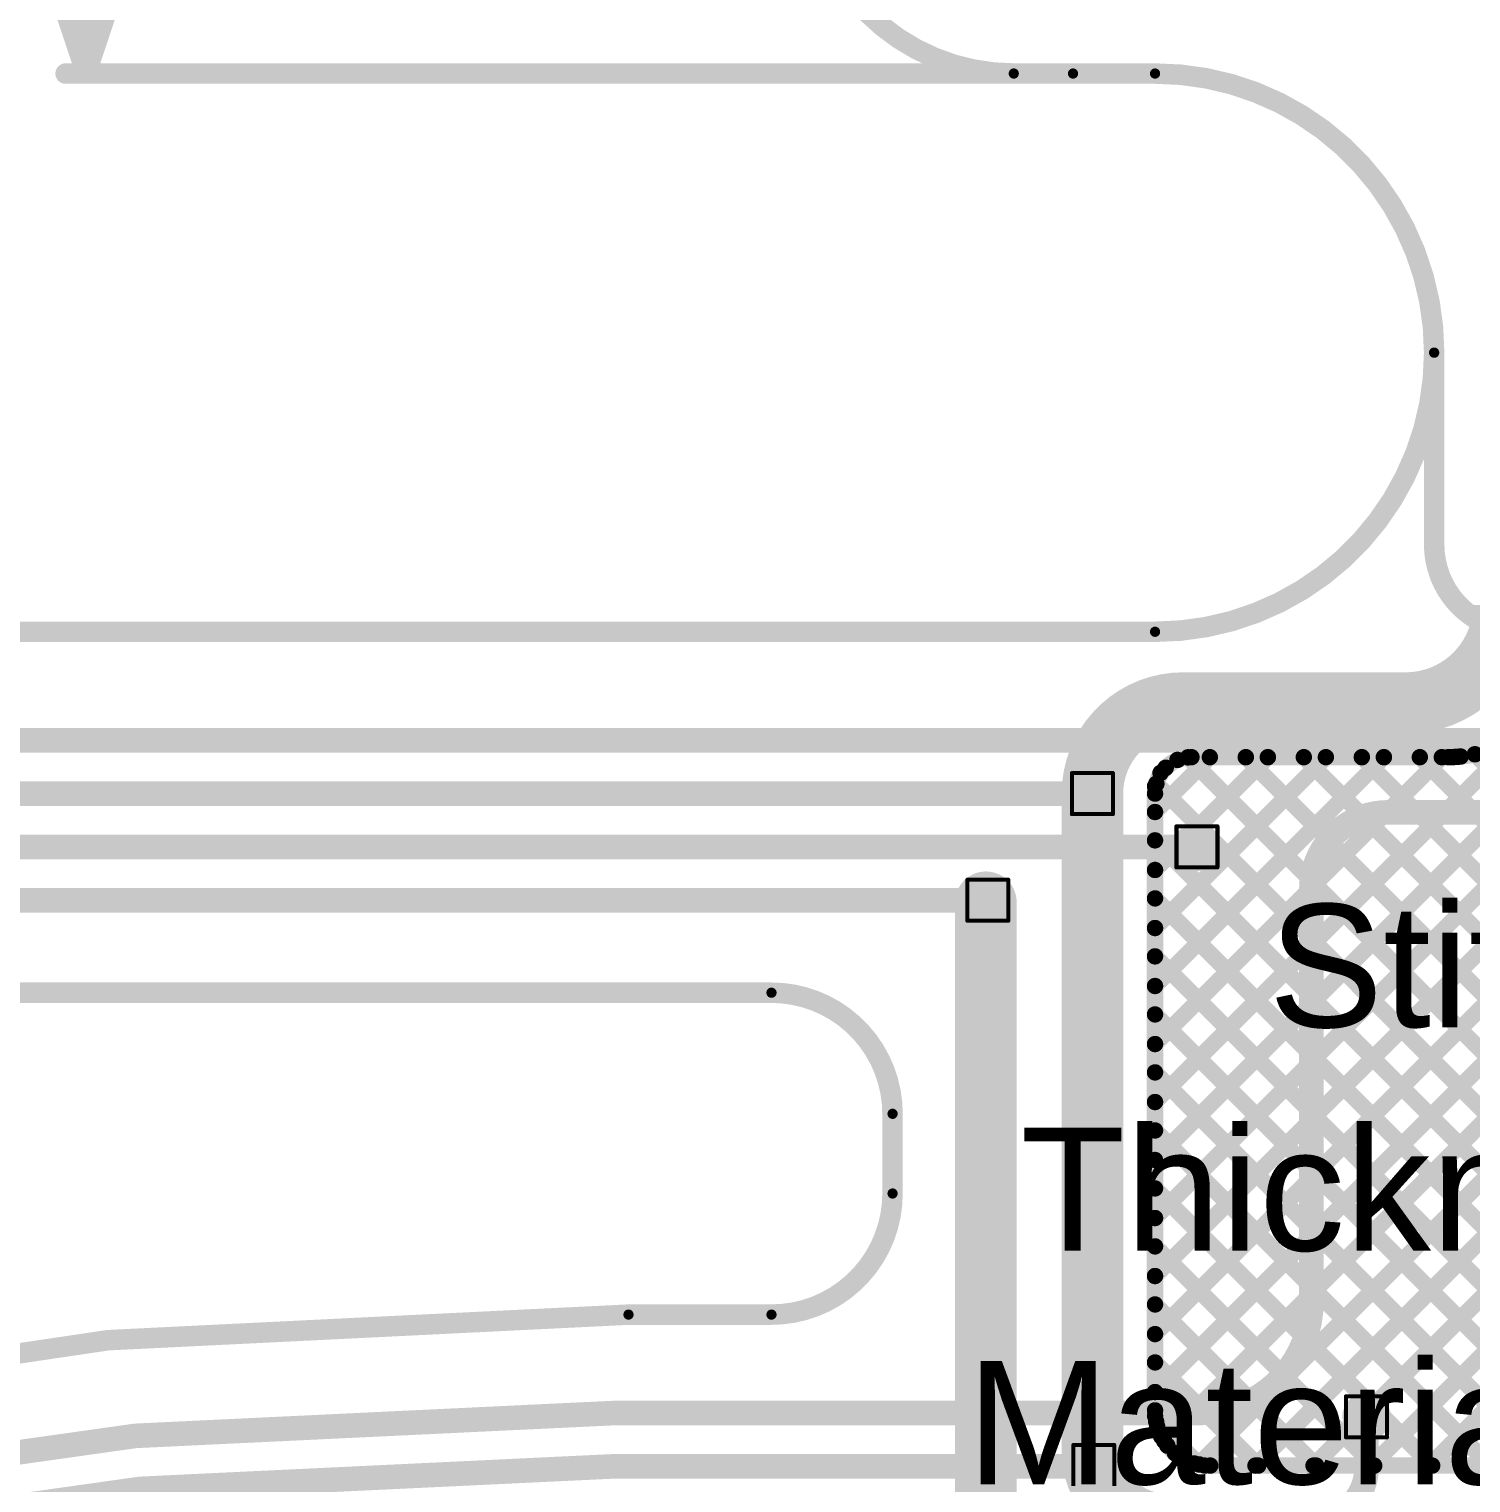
# Model space of a CAD drawing. Header units: inches. Extents: x -17 to 443, y -40 to 218.
# Drawn here: x 75.26 to 93.12, y 119.4 to 137.41 of the extents above; entities that cross this region are included whole.
import ezdxf

# ---------------------------------------------------------------- set-up
doc = ezdxf.new("R2010")
doc.units = ezdxf.units.IN
for name, color, linetype in [('Board Outline', 216, 'Continuous'), ('Bottom Layer', 5, 'Continuous'), ('Dimension', 6, 'Continuous'), ('Drill Drawing', 1, 'Continuous'), ('Fabrication', 76, 'Continuous'), ('Top Layer', 1, 'Continuous'), ('Via Holes', 16, 'Continuous')]:
    doc.layers.add(name, color=color, linetype=linetype)
doc.styles.add('Arial', font='', dxfattribs={"height": 0.2})
doc.styles.get('Arial').set_extended_font_data('Arial')

msp = doc.modelspace()

# ---------------------------------------------------------------- hatches: boundary and pattern name
at = {"layer": 'Bottom Layer'}
h = msp.add_hatch(color=5, dxfattribs=at)
edge = h.paths.add_edge_path()
edge.add_arc((88.436, 127.938), 0.3, 0, 360)
h = msp.add_hatch(color=5, dxfattribs=at)
edge = h.paths.add_edge_path()
edge.add_arc((89.731, 127.278), 0.3, 0, 360)
h = msp.add_hatch(color=5, dxfattribs=at)
edge = h.paths.add_edge_path()
edge.add_arc((87.14, 126.617), 0.3, 0, 360)
h = msp.add_hatch(color=5, dxfattribs=at)
edge = h.paths.add_edge_path()
edge.add_arc((91.831, 120.219), 0.3, 0, 360)
h = msp.add_hatch(color=5, dxfattribs=at)
edge = h.paths.add_edge_path()
edge.add_arc((88.454, 119.615), 0.3, 0, 360)
at = {"layer": 'Top Layer'}
h = msp.add_hatch(color=1, dxfattribs=at)
edge = h.paths.add_edge_path()
edge.add_arc((88.436, 127.938), 0.3, 0, 360)
h = msp.add_hatch(color=1, dxfattribs=at)
edge = h.paths.add_edge_path()
edge.add_arc((89.731, 127.278), 0.3, 0, 360)
h = msp.add_hatch(color=1, dxfattribs=at)
edge = h.paths.add_edge_path()
edge.add_arc((87.14, 126.617), 0.3, 0, 360)
h = msp.add_hatch(color=1, dxfattribs=at)
edge = h.paths.add_edge_path()
edge.add_arc((91.831, 120.219), 0.3, 0, 360)
h = msp.add_hatch(color=1, dxfattribs=at)
edge = h.paths.add_edge_path()
edge.add_arc((88.454, 119.615), 0.3, 0, 360)
at = {"layer": 'Via Holes'}
h = msp.add_hatch(color=7, dxfattribs=at)
edge = h.paths.add_edge_path()
edge.add_arc((88.436, 127.938), 0.15, 0, 360)
h = msp.add_hatch(color=7, dxfattribs=at)
edge = h.paths.add_edge_path()
edge.add_arc((89.731, 127.278), 0.15, 0, 360)
h = msp.add_hatch(color=7, dxfattribs=at)
edge = h.paths.add_edge_path()
edge.add_arc((87.14, 126.617), 0.15, 0, 360)
h = msp.add_hatch(color=7, dxfattribs=at)
edge = h.paths.add_edge_path()
edge.add_arc((91.831, 120.219), 0.15, 0, 360)
h = msp.add_hatch(color=7, dxfattribs=at)
edge = h.paths.add_edge_path()
edge.add_arc((88.454, 119.615), 0.15, 0, 360)

# ---------------------------------------------------------------- linework, layer by layer
at = {"layer": 'Board Outline'}
for points in [[(87.462, 136.856, 0.127, 0.127, -0.198912), (85.648, 137.608, 0.127, 0.127, 0)], [(87.462, 136.856, 0.127, 0.127, 0), (88.195, 136.856, 0.127, 0.127, 0)], [(88.195, 136.856, 0.127, 0.127, 0), (89.211, 136.856, 0.127, 0.127, 0)], [(89.211, 136.856, 0.127, 0.127, -0.414214), (92.669, 133.399, 0.127, 0.127, 0)], [(92.669, 133.399, 0.127, 0.127, -0.414214), (89.211, 129.942, 0.127, 0.127, 0)], [(71.991, 129.942, 0.127, 0.127, 0), (89.211, 129.942, 0.127, 0.127, 0)], [(71.991, 125.472, 0.127, 0.127, 0), (84.46, 125.472, 0.127, 0.127, 0)], [(84.46, 125.472, 0.127, 0.127, -0.414214), (85.96, 123.972, 0.127, 0.127, 0)], [(85.96, 122.985, 0.127, 0.127, 0), (85.96, 123.972, 0.127, 0.127, 0)], [(85.96, 122.985, 0.127, 0.127, -0.414214), (84.46, 121.485, 0.127, 0.127, 0)], [(16.922, 55.717, 0.127, 0.127, -0.414209), (82.689, 121.485, 0.127, 0.127, 0)], [(82.689, 121.485, 0.127, 0.127, 0), (84.46, 121.485, 0.127, 0.127, 0)]]:
    msp.add_lwpolyline(points, format="xyseb", dxfattribs=at)
for points in [[(87.43, 136.856, 0.0635, 0.0635, 1), (87.493, 136.856, 0.0635, 0.0635, 1)], [(87.43, 136.856, 0.0635, 0.0635, 1), (87.493, 136.856, 0.0635, 0.0635, 1)], [(88.164, 136.856, 0.0635, 0.0635, 1), (88.227, 136.856, 0.0635, 0.0635, 1)], [(88.164, 136.856, 0.0635, 0.0635, 1), (88.227, 136.856, 0.0635, 0.0635, 1)], [(89.18, 136.856, 0.0635, 0.0635, 1), (89.243, 136.856, 0.0635, 0.0635, 1)], [(89.18, 136.856, 0.0635, 0.0635, 1), (89.243, 136.856, 0.0635, 0.0635, 1)], [(92.637, 133.399, 0.0635, 0.0635, 1), (92.701, 133.399, 0.0635, 0.0635, 1)], [(92.637, 133.399, 0.0635, 0.0635, 1), (92.701, 133.399, 0.0635, 0.0635, 1)], [(89.18, 129.942, 0.0635, 0.0635, 1), (89.243, 129.942, 0.0635, 0.0635, 1)], [(89.18, 129.942, 0.0635, 0.0635, 1), (89.243, 129.942, 0.0635, 0.0635, 1)], [(84.429, 125.472, 0.0635, 0.0635, 1), (84.492, 125.472, 0.0635, 0.0635, 1)], [(84.429, 125.472, 0.0635, 0.0635, 1), (84.492, 125.472, 0.0635, 0.0635, 1)], [(85.929, 123.972, 0.0635, 0.0635, 1), (85.992, 123.972, 0.0635, 0.0635, 1)], [(85.929, 123.972, 0.0635, 0.0635, 1), (85.992, 123.972, 0.0635, 0.0635, 1)], [(85.929, 122.985, 0.0635, 0.0635, 1), (85.992, 122.985, 0.0635, 0.0635, 1)], [(85.929, 122.985, 0.0635, 0.0635, 1), (85.992, 122.985, 0.0635, 0.0635, 1)], [(82.658, 121.485, 0.0635, 0.0635, 1), (82.721, 121.485, 0.0635, 0.0635, 1)], [(82.658, 121.485, 0.0635, 0.0635, 1), (82.721, 121.485, 0.0635, 0.0635, 1)], [(84.429, 121.485, 0.0635, 0.0635, 1), (84.492, 121.485, 0.0635, 0.0635, 1)], [(84.429, 121.485, 0.0635, 0.0635, 1), (84.492, 121.485, 0.0635, 0.0635, 1)]]:
    msp.add_lwpolyline(points, format="xyseb", close=True, dxfattribs=at)
at = {"layer": 'Bottom Layer'}
for points in [[(71.987, 128.599, 0.305, 0.305, 0), (96.143, 128.599, 0.305, 0.305, 0)], [(71.987, 127.938, 0.305, 0.305, 0), (88.436, 127.938, 0.305, 0.305, 0)], [(91.148, 126.752, 0.305, 0.305, -0.414214), (92.102, 127.706, 0.305, 0.305, 0)], [(92.102, 127.706, 0.305, 0.305, 0), (97.257, 127.706, 0.305, 0.305, 0)], [(71.987, 127.278, 0.305, 0.305, 0), (89.731, 127.278, 0.305, 0.305, 0)], [(71.987, 126.617, 0.305, 0.305, 0), (87.14, 126.617, 0.305, 0.305, 0)], [(91.148, 121.641, 0.305, 0.305, 0), (91.148, 126.752, 0.305, 0.305, 0)], [(91.148, 121.641, 0.305, 0.305, -0.414214), (89.775, 120.267, 0.305, 0.305, 0)], [(18.179, 55.726, 0.305, 0.305, -0.414214), (82.528, 120.267, 0.305, 0.305, 0)], [(82.528, 120.267, 0.305, 0.305, 0), (89.775, 120.267, 0.305, 0.305, 0)], [(91.831, 119.584, 0.305, 0.305, 0), (91.831, 120.219, 0.305, 0.305, 0)], [(18.829, 55.726, 0.305, 0.305, -0.414214), (82.528, 119.607, 0.305, 0.305, 0)], [(82.528, 119.607, 0.305, 0.305, 0), (88.445, 119.607, 0.305, 0.305, 0)], [(88.445, 119.607, 0.305, 0.305, 0), (88.454, 119.615, 0.305, 0.305, 0)], [(91.831, 119.584, 0.305, 0.305, -0.414214), (91.193, 118.947, 0.305, 0.305, 0)]]:
    msp.add_lwpolyline(points, format="xyseb", dxfattribs=at)
for points in [[(88.359, 127.938, 0.152, 0.152, 1), (88.512, 127.938, 0.152, 0.152, 1)], [(92.026, 127.706, 0.152, 0.152, 1), (92.178, 127.706, 0.152, 0.152, 1)], [(92.026, 127.706, 0.152, 0.152, 1), (92.178, 127.706, 0.152, 0.152, 1)], [(89.654, 127.278, 0.152, 0.152, 1), (89.807, 127.278, 0.152, 0.152, 1)], [(87.064, 126.617, 0.152, 0.152, 1), (87.217, 126.617, 0.152, 0.152, 1)], [(91.072, 126.752, 0.152, 0.152, 1), (91.224, 126.752, 0.152, 0.152, 1)], [(91.072, 126.752, 0.152, 0.152, 1), (91.224, 126.752, 0.152, 0.152, 1)], [(91.072, 121.641, 0.152, 0.152, 1), (91.224, 121.641, 0.152, 0.152, 1)], [(91.072, 121.641, 0.152, 0.152, 1), (91.224, 121.641, 0.152, 0.152, 1)], [(82.452, 120.267, 0.152, 0.152, 1), (82.604, 120.267, 0.152, 0.152, 1)], [(82.452, 120.267, 0.152, 0.152, 1), (82.604, 120.267, 0.152, 0.152, 1)], [(89.698, 120.267, 0.152, 0.152, 1), (89.851, 120.267, 0.152, 0.152, 1)], [(89.698, 120.267, 0.152, 0.152, 1), (89.851, 120.267, 0.152, 0.152, 1)], [(91.754, 120.219, 0.152, 0.152, 1), (91.907, 120.219, 0.152, 0.152, 1)], [(82.452, 119.607, 0.152, 0.152, 1), (82.604, 119.607, 0.152, 0.152, 1)], [(82.452, 119.607, 0.152, 0.152, 1), (82.604, 119.607, 0.152, 0.152, 1)], [(88.369, 119.607, 0.152, 0.152, 1), (88.522, 119.607, 0.152, 0.152, 1)], [(88.369, 119.607, 0.152, 0.152, 1), (88.522, 119.607, 0.152, 0.152, 1)], [(88.377, 119.615, 0.152, 0.152, 1), (88.53, 119.615, 0.152, 0.152, 1)], [(91.754, 119.584, 0.152, 0.152, 1), (91.907, 119.584, 0.152, 0.152, 1)], [(91.754, 119.584, 0.152, 0.152, 1), (91.907, 119.584, 0.152, 0.152, 1)]]:
    msp.add_lwpolyline(points, format="xyseb", close=True, dxfattribs=at)
at = {"layer": 'Dimension'}
for points in [[(75.971, 136.856, 0.254, 0.254, 0), (75.971, 152.871, 0.254, 0.254, 0)], [(75.463, 138.38, 0.254, 0.254, 0), (75.971, 136.856, 0.254, 0.254, 0)], [(75.971, 136.856, 0.254, 0.254, 0), (76.479, 138.38, 0.254, 0.254, 0)], [(75.717, 136.856, 0.254, 0.254, 0), (88.195, 136.856, 0.254, 0.254, 0)]]:
    msp.add_lwpolyline(points, format="xyseb", dxfattribs=at)
for points in [[(75.654, 136.856, 0.127, 0.127, 1), (75.781, 136.856, 0.127, 0.127, 1)], [(75.908, 136.856, 0.127, 0.127, 1), (76.035, 136.856, 0.127, 0.127, 1)], [(75.908, 136.856, 0.127, 0.127, 1), (76.035, 136.856, 0.127, 0.127, 1)], [(75.908, 136.856, 0.127, 0.127, 1), (76.035, 136.856, 0.127, 0.127, 1)], [(88.132, 136.856, 0.127, 0.127, 1), (88.259, 136.856, 0.127, 0.127, 1)]]:
    msp.add_lwpolyline(points, format="xyseb", close=True, dxfattribs=at)
at = {"layer": 'Drill Drawing'}
for points in [[(88.182, 128.192, 0.0508, 0.0508, 0), (88.69, 128.192, 0.0508, 0.0508, 0)], [(88.182, 127.684, 0.0508, 0.0508, 0), (88.182, 128.192, 0.0508, 0.0508, 0)], [(88.69, 127.684, 0.0508, 0.0508, 0), (88.69, 128.192, 0.0508, 0.0508, 0)], [(88.182, 127.684, 0.0508, 0.0508, 0), (88.69, 127.684, 0.0508, 0.0508, 0)], [(89.477, 127.532, 0.0508, 0.0508, 0), (89.985, 127.532, 0.0508, 0.0508, 0)], [(89.477, 127.024, 0.0508, 0.0508, 0), (89.477, 127.532, 0.0508, 0.0508, 0)], [(89.985, 127.024, 0.0508, 0.0508, 0), (89.985, 127.532, 0.0508, 0.0508, 0)], [(89.477, 127.024, 0.0508, 0.0508, 0), (89.985, 127.024, 0.0508, 0.0508, 0)], [(86.886, 126.871, 0.0508, 0.0508, 0), (87.394, 126.871, 0.0508, 0.0508, 0)], [(86.886, 126.363, 0.0508, 0.0508, 0), (86.886, 126.871, 0.0508, 0.0508, 0)], [(87.394, 126.363, 0.0508, 0.0508, 0), (87.394, 126.871, 0.0508, 0.0508, 0)], [(86.886, 126.363, 0.0508, 0.0508, 0), (87.394, 126.363, 0.0508, 0.0508, 0)], [(91.577, 120.473, 0.0508, 0.0508, 0), (92.085, 120.473, 0.0508, 0.0508, 0)], [(91.577, 119.965, 0.0508, 0.0508, 0), (91.577, 120.473, 0.0508, 0.0508, 0)], [(92.085, 119.965, 0.0508, 0.0508, 0), (92.085, 120.473, 0.0508, 0.0508, 0)], [(91.577, 119.965, 0.0508, 0.0508, 0), (92.085, 119.965, 0.0508, 0.0508, 0)], [(88.2, 119.869, 0.0508, 0.0508, 0), (88.708, 119.869, 0.0508, 0.0508, 0)], [(88.2, 119.361, 0.0508, 0.0508, 0), (88.2, 119.869, 0.0508, 0.0508, 0)], [(88.708, 119.361, 0.0508, 0.0508, 0), (88.708, 119.869, 0.0508, 0.0508, 0)]]:
    msp.add_lwpolyline(points, format="xyseb", dxfattribs=at)
for points in [[(88.169, 128.192, 0.0254, 0.0254, 1), (88.194, 128.192, 0.0254, 0.0254, 1)], [(88.169, 128.192, 0.0254, 0.0254, 1), (88.194, 128.192, 0.0254, 0.0254, 1)], [(88.677, 128.192, 0.0254, 0.0254, 1), (88.702, 128.192, 0.0254, 0.0254, 1)], [(88.677, 128.192, 0.0254, 0.0254, 1), (88.702, 128.192, 0.0254, 0.0254, 1)], [(88.169, 127.684, 0.0254, 0.0254, 1), (88.194, 127.684, 0.0254, 0.0254, 1)], [(88.169, 127.684, 0.0254, 0.0254, 1), (88.194, 127.684, 0.0254, 0.0254, 1)], [(88.677, 127.684, 0.0254, 0.0254, 1), (88.702, 127.684, 0.0254, 0.0254, 1)], [(88.677, 127.684, 0.0254, 0.0254, 1), (88.702, 127.684, 0.0254, 0.0254, 1)], [(89.464, 127.532, 0.0254, 0.0254, 1), (89.489, 127.532, 0.0254, 0.0254, 1)], [(89.464, 127.532, 0.0254, 0.0254, 1), (89.489, 127.532, 0.0254, 0.0254, 1)], [(89.972, 127.532, 0.0254, 0.0254, 1), (89.997, 127.532, 0.0254, 0.0254, 1)], [(89.972, 127.532, 0.0254, 0.0254, 1), (89.997, 127.532, 0.0254, 0.0254, 1)], [(89.464, 127.024, 0.0254, 0.0254, 1), (89.489, 127.024, 0.0254, 0.0254, 1)], [(89.464, 127.024, 0.0254, 0.0254, 1), (89.489, 127.024, 0.0254, 0.0254, 1)], [(89.972, 127.024, 0.0254, 0.0254, 1), (89.997, 127.024, 0.0254, 0.0254, 1)], [(89.972, 127.024, 0.0254, 0.0254, 1), (89.997, 127.024, 0.0254, 0.0254, 1)], [(86.874, 126.871, 0.0254, 0.0254, 1), (86.899, 126.871, 0.0254, 0.0254, 1)], [(86.874, 126.871, 0.0254, 0.0254, 1), (86.899, 126.871, 0.0254, 0.0254, 1)], [(87.382, 126.871, 0.0254, 0.0254, 1), (87.407, 126.871, 0.0254, 0.0254, 1)], [(87.382, 126.871, 0.0254, 0.0254, 1), (87.407, 126.871, 0.0254, 0.0254, 1)], [(86.874, 126.363, 0.0254, 0.0254, 1), (86.899, 126.363, 0.0254, 0.0254, 1)], [(86.874, 126.363, 0.0254, 0.0254, 1), (86.899, 126.363, 0.0254, 0.0254, 1)], [(87.382, 126.363, 0.0254, 0.0254, 1), (87.407, 126.363, 0.0254, 0.0254, 1)], [(87.382, 126.363, 0.0254, 0.0254, 1), (87.407, 126.363, 0.0254, 0.0254, 1)], [(91.564, 120.473, 0.0254, 0.0254, 1), (91.589, 120.473, 0.0254, 0.0254, 1)], [(91.564, 120.473, 0.0254, 0.0254, 1), (91.589, 120.473, 0.0254, 0.0254, 1)], [(92.072, 120.473, 0.0254, 0.0254, 1), (92.097, 120.473, 0.0254, 0.0254, 1)], [(92.072, 120.473, 0.0254, 0.0254, 1), (92.097, 120.473, 0.0254, 0.0254, 1)], [(91.564, 119.965, 0.0254, 0.0254, 1), (91.589, 119.965, 0.0254, 0.0254, 1)], [(91.564, 119.965, 0.0254, 0.0254, 1), (91.589, 119.965, 0.0254, 0.0254, 1)], [(92.072, 119.965, 0.0254, 0.0254, 1), (92.097, 119.965, 0.0254, 0.0254, 1)], [(92.072, 119.965, 0.0254, 0.0254, 1), (92.097, 119.965, 0.0254, 0.0254, 1)], [(88.187, 119.869, 0.0254, 0.0254, 1), (88.212, 119.869, 0.0254, 0.0254, 1)], [(88.187, 119.869, 0.0254, 0.0254, 1), (88.212, 119.869, 0.0254, 0.0254, 1)], [(88.695, 119.869, 0.0254, 0.0254, 1), (88.72, 119.869, 0.0254, 0.0254, 1)], [(88.695, 119.869, 0.0254, 0.0254, 1), (88.72, 119.869, 0.0254, 0.0254, 1)]]:
    msp.add_lwpolyline(points, format="xyseb", close=True, dxfattribs=at)
at = {"layer": 'Fabrication'}
for points in [[(87.462, 136.856, 0.254, 0.254, -0.198912), (85.648, 137.608, 0.254, 0.254, 0)], [(87.462, 136.856, 0.254, 0.254, 0), (88.195, 136.856, 0.254, 0.254, 0)], [(88.195, 136.856, 0.254, 0.254, 0), (89.211, 136.856, 0.254, 0.254, 0)], [(89.211, 136.856, 0.254, 0.254, -0.414214), (92.669, 133.399, 0.254, 0.254, 0)], [(92.669, 133.399, 0.254, 0.254, -0.414214), (89.211, 129.942, 0.254, 0.254, 0)], [(92.669, 131.023, 0.254, 0.254, 0), (92.669, 133.399, 0.254, 0.254, 0)], [(93.75, 129.942, 0.254, 0.254, -0.414214), (92.669, 131.023, 0.254, 0.254, 0)], [(71.991, 129.942, 0.254, 0.254, 0), (89.211, 129.942, 0.254, 0.254, 0)], [(71.991, 125.472, 0.254, 0.254, 0), (84.46, 125.472, 0.254, 0.254, 0)], [(84.46, 125.472, 0.254, 0.254, -0.414214), (85.96, 123.972, 0.254, 0.254, 0)], [(85.96, 122.985, 0.254, 0.254, 0), (85.96, 123.972, 0.254, 0.254, 0)], [(85.96, 122.985, 0.254, 0.254, -0.414214), (84.46, 121.485, 0.254, 0.254, 0)], [(16.922, 55.717, 0.254, 0.254, -0.414209), (82.689, 121.485, 0.254, 0.254, 0)], [(82.689, 121.485, 0.254, 0.254, 0), (84.46, 121.485, 0.254, 0.254, 0)]]:
    msp.add_lwpolyline(points, format="xyseb", dxfattribs=at)
for points in [[(87.398, 136.856, 0.127, 0.127, 1), (87.525, 136.856, 0.127, 0.127, 1)], [(87.398, 136.856, 0.127, 0.127, 1), (87.525, 136.856, 0.127, 0.127, 1)], [(88.132, 136.856, 0.127, 0.127, 1), (88.259, 136.856, 0.127, 0.127, 1)], [(88.132, 136.856, 0.127, 0.127, 1), (88.259, 136.856, 0.127, 0.127, 1)], [(89.148, 136.856, 0.127, 0.127, 1), (89.275, 136.856, 0.127, 0.127, 1)], [(89.148, 136.856, 0.127, 0.127, 1), (89.275, 136.856, 0.127, 0.127, 1)], [(92.605, 133.399, 0.127, 0.127, 1), (92.732, 133.399, 0.127, 0.127, 1)], [(92.605, 133.399, 0.127, 0.127, 1), (92.732, 133.399, 0.127, 0.127, 1)], [(92.605, 133.399, 0.127, 0.127, 1), (92.732, 133.399, 0.127, 0.127, 1)], [(92.605, 131.023, 0.127, 0.127, 1), (92.732, 131.023, 0.127, 0.127, 1)], [(92.605, 131.023, 0.127, 0.127, 1), (92.732, 131.023, 0.127, 0.127, 1)], [(89.148, 129.942, 0.127, 0.127, 1), (89.275, 129.942, 0.127, 0.127, 1)], [(89.148, 129.942, 0.127, 0.127, 1), (89.275, 129.942, 0.127, 0.127, 1)], [(84.397, 125.472, 0.127, 0.127, 1), (84.524, 125.472, 0.127, 0.127, 1)], [(84.397, 125.472, 0.127, 0.127, 1), (84.524, 125.472, 0.127, 0.127, 1)], [(85.897, 123.972, 0.127, 0.127, 1), (86.024, 123.972, 0.127, 0.127, 1)], [(85.897, 123.972, 0.127, 0.127, 1), (86.024, 123.972, 0.127, 0.127, 1)], [(85.897, 122.985, 0.127, 0.127, 1), (86.024, 122.985, 0.127, 0.127, 1)], [(85.897, 122.985, 0.127, 0.127, 1), (86.024, 122.985, 0.127, 0.127, 1)], [(82.626, 121.485, 0.127, 0.127, 1), (82.753, 121.485, 0.127, 0.127, 1)], [(82.626, 121.485, 0.127, 0.127, 1), (82.753, 121.485, 0.127, 0.127, 1)], [(84.397, 121.485, 0.127, 0.127, 1), (84.524, 121.485, 0.127, 0.127, 1)], [(84.397, 121.485, 0.127, 0.127, 1), (84.524, 121.485, 0.127, 0.127, 1)]]:
    msp.add_lwpolyline(points, format="xyseb", close=True, dxfattribs=at)
at = {"layer": 'Top Layer'}
for points in [[(89.211, 121.244, 0.203, 0.203, 0), (100.633, 132.665, 0.203, 0.203, 0)], [(89.211, 120.526, 0.203, 0.203, 0), (101.351, 132.665, 0.203, 0.203, 0)], [(89.211, 123.4, 0.203, 0.203, 0), (98.477, 132.665, 0.203, 0.203, 0)], [(89.211, 121.963, 0.203, 0.203, 0), (99.914, 132.665, 0.203, 0.203, 0)], [(89.211, 122.681, 0.203, 0.203, 0), (99.196, 132.665, 0.203, 0.203, 0)], [(89.325, 119.921, 0.203, 0.203, 0), (102.07, 132.665, 0.203, 0.203, 0)], [(89.325, 119.921, 0.203, 0.203, 0), (102.07, 132.665, 0.203, 0.203, 0)], [(89.753, 119.63, 0.203, 0.203, 0), (102.788, 132.665, 0.203, 0.203, 0)], [(90.456, 119.615, 0.203, 0.203, 0), (103.506, 132.665, 0.203, 0.203, 0)], [(91.175, 119.615, 0.203, 0.203, 0), (104.225, 132.665, 0.203, 0.203, 0)], [(91.893, 119.615, 0.203, 0.203, 0), (104.943, 132.665, 0.203, 0.203, 0)], [(92.611, 119.615, 0.203, 0.203, 0), (105.662, 132.665, 0.203, 0.203, 0)], [(93.532, 130.274, 0.762, 0.762, -0.414214), (92.317, 129.059, 0.762, 0.762, 0)], [(88.436, 127.938, 0.762, 0.762, -0.414214), (89.556, 129.059, 0.762, 0.762, 0)], [(89.556, 129.059, 0.762, 0.762, 0), (92.317, 129.059, 0.762, 0.762, 0)], [(89.211, 124.118, 0.203, 0.203, 0), (93.873, 128.779, 0.203, 0.203, 0)], [(89.211, 124.836, 0.203, 0.203, 0), (92.764, 128.389, 0.203, 0.203, 0)], [(89.211, 125.555, 0.203, 0.203, 0), (92.046, 128.389, 0.203, 0.203, 0)], [(89.211, 127.71, 0.203, 0.203, 0), (89.891, 128.389, 0.203, 0.203, 0)], [(89.211, 126.273, 0.203, 0.203, 0), (91.327, 128.389, 0.203, 0.203, 0)], [(89.211, 126.992, 0.203, 0.203, 0), (90.609, 128.389, 0.203, 0.203, 0)], [(89.344, 128.258, 0.203, 0.203, -0.097626), (89.489, 128.355, 0.203, 0.203, 0)], [(89.49, 128.355, 0.203, 0.203, -0.098126), (89.662, 128.389, 0.203, 0.203, 0)], [(89.62, 128.387, 0.203, 0.203, 0), (98.392, 119.615, 0.203, 0.203, 0)], [(89.662, 128.389, 0.203, 0.203, 0), (92.844, 128.389, 0.203, 0.203, 0)], [(90.336, 128.389, 0.203, 0.203, 0), (99.11, 119.615, 0.203, 0.203, 0)], [(91.055, 128.389, 0.203, 0.203, 0), (99.828, 119.615, 0.203, 0.203, 0)], [(91.773, 128.389, 0.203, 0.203, 0), (100.547, 119.615, 0.203, 0.203, 0)], [(92.491, 128.389, 0.203, 0.203, 0), (101.265, 119.615, 0.203, 0.203, 0)], [(92.996, 128.397, 0.203, 0.203, -0.024547), (92.844, 128.389, 0.203, 0.203, 0)], [(93.294, 128.456, 0.203, 0.203, -0.049127), (92.996, 128.397, 0.203, 0.203, 0)], [(93.174, 128.425, 0.203, 0.203, 0), (101.984, 119.615, 0.203, 0.203, 0)], [(88.436, 119.795, 0.762, 0.762, 0), (88.436, 127.938, 0.762, 0.762, 0)], [(89.211, 127.938, 0.203, 0.203, -0.198406), (89.343, 128.256, 0.203, 0.203, 0)], [(89.211, 128.028, 0.203, 0.203, 0), (89.28, 128.194, 0.203, 0.203, 0)], [(89.211, 120.299, 0.203, 0.203, 0), (89.211, 127.938, 0.203, 0.203, 0)], [(89.228, 128.06, 0.203, 0.203, 0), (97.673, 119.615, 0.203, 0.203, 0)], [(89.211, 127.359, 0.203, 0.203, 0), (96.955, 119.615, 0.203, 0.203, 0)], [(87.116, 118.315, 0.762, 0.762, 0), (87.116, 126.593, 0.762, 0.762, 0)], [(89.211, 126.64, 0.203, 0.203, 0), (96.236, 119.615, 0.203, 0.203, 0)], [(89.211, 125.922, 0.203, 0.203, 0), (95.518, 119.615, 0.203, 0.203, 0)], [(89.211, 125.203, 0.203, 0.203, 0), (94.799, 119.615, 0.203, 0.203, 0)], [(89.211, 124.485, 0.203, 0.203, 0), (94.081, 119.615, 0.203, 0.203, 0)], [(89.211, 123.766, 0.203, 0.203, 0), (93.363, 119.615, 0.203, 0.203, 0)], [(89.211, 123.048, 0.203, 0.203, 0), (92.644, 119.615, 0.203, 0.203, 0)], [(89.211, 122.33, 0.203, 0.203, 0), (91.926, 119.615, 0.203, 0.203, 0)], [(89.211, 121.611, 0.203, 0.203, 0), (91.207, 119.615, 0.203, 0.203, 0)], [(89.211, 120.893, 0.203, 0.203, 0), (90.489, 119.615, 0.203, 0.203, 0)], [(89.895, 119.615, 0.203, 0.203, -0.414214), (89.211, 120.299, 0.203, 0.203, 0)], [(89.211, 120.231, 0.203, 0.203, 0), (89.238, 120.099, 0.203, 0.203, 0)], [(89.341, 118.89, 0.762, 0.762, -0.414214), (88.436, 119.795, 0.762, 0.762, 0)], [(89.226, 120.16, 0.203, 0.203, 0), (89.756, 119.63, 0.203, 0.203, 0)], [(89.238, 120.099, 0.203, 0.203, 0), (89.289, 119.975, 0.203, 0.203, 0)], [(89.289, 119.975, 0.203, 0.203, 0), (89.364, 119.863, 0.203, 0.203, 0)], [(89.364, 119.863, 0.203, 0.203, 0), (89.459, 119.768, 0.203, 0.203, 0)], [(89.459, 119.768, 0.203, 0.203, 0), (89.571, 119.693, 0.203, 0.203, 0)], [(89.571, 119.693, 0.203, 0.203, 0), (89.696, 119.642, 0.203, 0.203, 0)], [(89.696, 119.642, 0.203, 0.203, 0), (89.828, 119.615, 0.203, 0.203, 0)], [(89.895, 119.615, 0.203, 0.203, 0), (111.069, 119.615, 0.203, 0.203, 0)]]:
    msp.add_lwpolyline(points, format="xyseb", dxfattribs=at)
for points in [[(89.366, 129.059, 0.381, 0.381, 1), (89.747, 129.059, 0.381, 0.381, 1)], [(89.366, 129.059, 0.381, 0.381, 1), (89.747, 129.059, 0.381, 0.381, 1)], [(92.126, 129.059, 0.381, 0.381, 1), (92.507, 129.059, 0.381, 0.381, 1)], [(92.126, 129.059, 0.381, 0.381, 1), (92.507, 129.059, 0.381, 0.381, 1)], [(89.438, 128.355, 0.102, 0.102, 1), (89.54, 128.355, 0.102, 0.102, 1)], [(89.44, 128.355, 0.102, 0.102, 1), (89.541, 128.355, 0.102, 0.102, 1)], [(89.569, 128.387, 0.102, 0.102, 1), (89.671, 128.387, 0.102, 0.102, 1)], [(89.612, 128.389, 0.102, 0.102, 1), (89.713, 128.389, 0.102, 0.102, 1)], [(89.612, 128.389, 0.102, 0.102, 1), (89.713, 128.389, 0.102, 0.102, 1)], [(89.84, 128.389, 0.102, 0.102, 1), (89.941, 128.389, 0.102, 0.102, 1)], [(90.285, 128.389, 0.102, 0.102, 1), (90.387, 128.389, 0.102, 0.102, 1)], [(90.558, 128.389, 0.102, 0.102, 1), (90.66, 128.389, 0.102, 0.102, 1)], [(91.004, 128.389, 0.102, 0.102, 1), (91.105, 128.389, 0.102, 0.102, 1)], [(91.277, 128.389, 0.102, 0.102, 1), (91.378, 128.389, 0.102, 0.102, 1)], [(91.722, 128.389, 0.102, 0.102, 1), (91.824, 128.389, 0.102, 0.102, 1)], [(91.995, 128.389, 0.102, 0.102, 1), (92.097, 128.389, 0.102, 0.102, 1)], [(92.441, 128.389, 0.102, 0.102, 1), (92.542, 128.389, 0.102, 0.102, 1)], [(92.713, 128.389, 0.102, 0.102, 1), (92.815, 128.389, 0.102, 0.102, 1)], [(92.793, 128.389, 0.102, 0.102, 1), (92.894, 128.389, 0.102, 0.102, 1)], [(92.793, 128.389, 0.102, 0.102, 1), (92.894, 128.389, 0.102, 0.102, 1)], [(92.945, 128.397, 0.102, 0.102, 1), (93.047, 128.397, 0.102, 0.102, 1)], [(92.945, 128.397, 0.102, 0.102, 1), (93.047, 128.397, 0.102, 0.102, 1)], [(93.123, 128.425, 0.102, 0.102, 1), (93.225, 128.425, 0.102, 0.102, 1)], [(88.245, 127.938, 0.381, 0.381, 1), (88.626, 127.938, 0.381, 0.381, 1)], [(88.245, 127.938, 0.381, 0.381, 1), (88.626, 127.938, 0.381, 0.381, 1)], [(89.229, 128.194, 0.102, 0.102, 1), (89.331, 128.194, 0.102, 0.102, 1)], [(89.292, 128.256, 0.102, 0.102, 1), (89.394, 128.256, 0.102, 0.102, 1)], [(89.293, 128.258, 0.102, 0.102, 1), (89.395, 128.258, 0.102, 0.102, 1)], [(89.161, 128.028, 0.102, 0.102, 1), (89.262, 128.028, 0.102, 0.102, 1)], [(89.161, 127.938, 0.102, 0.102, 1), (89.262, 127.938, 0.102, 0.102, 1)], [(89.161, 127.938, 0.102, 0.102, 1), (89.262, 127.938, 0.102, 0.102, 1)], [(89.177, 128.06, 0.102, 0.102, 1), (89.279, 128.06, 0.102, 0.102, 1)], [(89.161, 127.71, 0.102, 0.102, 1), (89.262, 127.71, 0.102, 0.102, 1)], [(89.161, 127.359, 0.102, 0.102, 1), (89.262, 127.359, 0.102, 0.102, 1)], [(86.926, 126.593, 0.381, 0.381, 1), (87.307, 126.593, 0.381, 0.381, 1)], [(89.161, 126.992, 0.102, 0.102, 1), (89.262, 126.992, 0.102, 0.102, 1)], [(89.161, 126.64, 0.102, 0.102, 1), (89.262, 126.64, 0.102, 0.102, 1)], [(89.161, 126.273, 0.102, 0.102, 1), (89.262, 126.273, 0.102, 0.102, 1)], [(89.161, 125.922, 0.102, 0.102, 1), (89.262, 125.922, 0.102, 0.102, 1)], [(89.161, 125.555, 0.102, 0.102, 1), (89.262, 125.555, 0.102, 0.102, 1)], [(89.161, 125.203, 0.102, 0.102, 1), (89.262, 125.203, 0.102, 0.102, 1)], [(89.161, 124.836, 0.102, 0.102, 1), (89.262, 124.836, 0.102, 0.102, 1)], [(89.161, 124.485, 0.102, 0.102, 1), (89.262, 124.485, 0.102, 0.102, 1)], [(89.161, 124.118, 0.102, 0.102, 1), (89.262, 124.118, 0.102, 0.102, 1)], [(89.161, 123.766, 0.102, 0.102, 1), (89.262, 123.766, 0.102, 0.102, 1)], [(89.161, 123.4, 0.102, 0.102, 1), (89.262, 123.4, 0.102, 0.102, 1)], [(89.161, 123.048, 0.102, 0.102, 1), (89.262, 123.048, 0.102, 0.102, 1)], [(89.161, 122.681, 0.102, 0.102, 1), (89.262, 122.681, 0.102, 0.102, 1)], [(89.161, 122.33, 0.102, 0.102, 1), (89.262, 122.33, 0.102, 0.102, 1)], [(89.161, 121.963, 0.102, 0.102, 1), (89.262, 121.963, 0.102, 0.102, 1)], [(89.161, 121.611, 0.102, 0.102, 1), (89.262, 121.611, 0.102, 0.102, 1)], [(89.161, 121.244, 0.102, 0.102, 1), (89.262, 121.244, 0.102, 0.102, 1)], [(89.161, 120.893, 0.102, 0.102, 1), (89.262, 120.893, 0.102, 0.102, 1)], [(89.161, 120.526, 0.102, 0.102, 1), (89.262, 120.526, 0.102, 0.102, 1)], [(89.161, 120.299, 0.102, 0.102, 1), (89.262, 120.299, 0.102, 0.102, 1)], [(89.161, 120.299, 0.102, 0.102, 1), (89.262, 120.299, 0.102, 0.102, 1)], [(89.161, 120.231, 0.102, 0.102, 1), (89.262, 120.231, 0.102, 0.102, 1)], [(88.245, 119.795, 0.381, 0.381, 1), (88.626, 119.795, 0.381, 0.381, 1)], [(88.245, 119.795, 0.381, 0.381, 1), (88.626, 119.795, 0.381, 0.381, 1)], [(89.175, 120.16, 0.102, 0.102, 1), (89.276, 120.16, 0.102, 0.102, 1)], [(89.187, 120.099, 0.102, 0.102, 1), (89.289, 120.099, 0.102, 0.102, 1)], [(89.187, 120.099, 0.102, 0.102, 1), (89.289, 120.099, 0.102, 0.102, 1)], [(89.238, 119.975, 0.102, 0.102, 1), (89.34, 119.975, 0.102, 0.102, 1)], [(89.238, 119.975, 0.102, 0.102, 1), (89.34, 119.975, 0.102, 0.102, 1)], [(89.274, 119.921, 0.102, 0.102, 1), (89.376, 119.921, 0.102, 0.102, 1)], [(89.274, 119.921, 0.102, 0.102, 1), (89.376, 119.921, 0.102, 0.102, 1)], [(89.313, 119.863, 0.102, 0.102, 1), (89.415, 119.863, 0.102, 0.102, 1)], [(89.313, 119.863, 0.102, 0.102, 1), (89.415, 119.863, 0.102, 0.102, 1)], [(89.408, 119.768, 0.102, 0.102, 1), (89.51, 119.768, 0.102, 0.102, 1)], [(89.408, 119.768, 0.102, 0.102, 1), (89.51, 119.768, 0.102, 0.102, 1)], [(89.52, 119.693, 0.102, 0.102, 1), (89.622, 119.693, 0.102, 0.102, 1)], [(89.52, 119.693, 0.102, 0.102, 1), (89.622, 119.693, 0.102, 0.102, 1)], [(89.645, 119.642, 0.102, 0.102, 1), (89.746, 119.642, 0.102, 0.102, 1)], [(89.645, 119.642, 0.102, 0.102, 1), (89.746, 119.642, 0.102, 0.102, 1)], [(89.702, 119.63, 0.102, 0.102, 1), (89.804, 119.63, 0.102, 0.102, 1)], [(89.705, 119.63, 0.102, 0.102, 1), (89.807, 119.63, 0.102, 0.102, 1)], [(89.777, 119.615, 0.102, 0.102, 1), (89.878, 119.615, 0.102, 0.102, 1)], [(89.844, 119.615, 0.102, 0.102, 1), (89.946, 119.615, 0.102, 0.102, 1)], [(89.844, 119.615, 0.102, 0.102, 1), (89.946, 119.615, 0.102, 0.102, 1)], [(90.405, 119.615, 0.102, 0.102, 1), (90.507, 119.615, 0.102, 0.102, 1)], [(90.438, 119.615, 0.102, 0.102, 1), (90.54, 119.615, 0.102, 0.102, 1)], [(91.124, 119.615, 0.102, 0.102, 1), (91.225, 119.615, 0.102, 0.102, 1)], [(91.156, 119.615, 0.102, 0.102, 1), (91.258, 119.615, 0.102, 0.102, 1)], [(91.842, 119.615, 0.102, 0.102, 1), (91.944, 119.615, 0.102, 0.102, 1)], [(91.875, 119.615, 0.102, 0.102, 1), (91.977, 119.615, 0.102, 0.102, 1)], [(92.561, 119.615, 0.102, 0.102, 1), (92.662, 119.615, 0.102, 0.102, 1)], [(92.593, 119.615, 0.102, 0.102, 1), (92.695, 119.615, 0.102, 0.102, 1)]]:
    msp.add_lwpolyline(points, format="xyseb", close=True, dxfattribs=at)

# ---------------------------------------------------------------- texts
at = {"layer": 'Fabrication', "style": 'Arial'}
for s, p in [('Stiffener Area', (90.617, 125.045)), ('Thickness : 0.25mm', (87.543, 122.277)), ('Material : Polyimide', (86.879, 119.385))]:
    msp.add_text(s, height=1.524, dxfattribs=at).set_placement(p)

doc.saveas('drawing.dxf')
